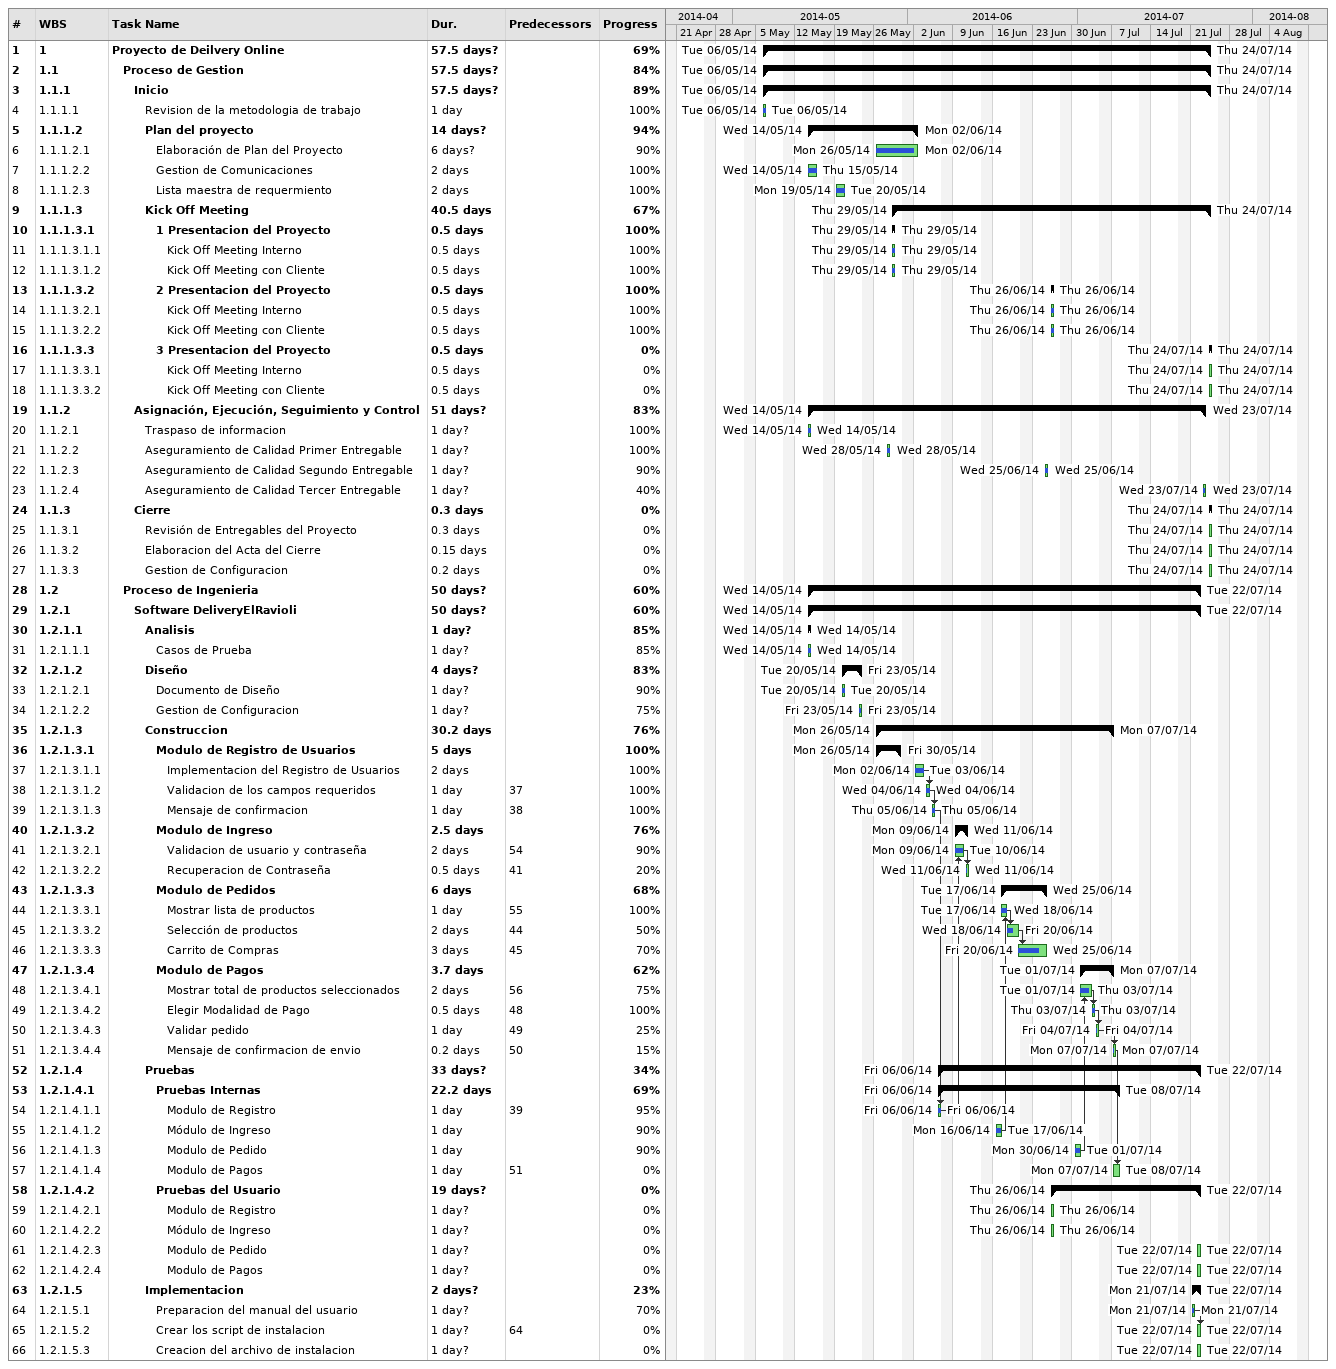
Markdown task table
| ID | WBS | Task | Duration | Start | Finish | Predecessors | % complete |
|---|---|---|---|---|---|---|---|
| 1 | 1 | **Proyecto de Deilvery Online** | 57.5d? | 2014-05-06 | 2014-07-24 |  | 69 |
| 2 | 1.1 | **Proceso de Gestion** | 57.5d? | 2014-05-06 | 2014-07-24 |  | 84 |
| 3 | 1.1.1 | **Inicio** | 57.5d? | 2014-05-06 | 2014-07-24 |  | 89 |
| 4 | 1.1.1.1 | Revision de la metodologia de trabajo | 1d | 2014-05-06 | 2014-05-06 |  | 100 |
| 5 | 1.1.1.2 | **Plan del proyecto** | 14d? | 2014-05-14 | 2014-06-02 |  | 94 |
| 6 | 1.1.1.2.1 | Elaboración de Plan del Proyecto | 6d? | 2014-05-26 | 2014-06-02 |  | 90 |
| 7 | 1.1.1.2.2 | Gestion de Comunicaciones | 2d | 2014-05-14 | 2014-05-15 |  | 100 |
| 8 | 1.1.1.2.3 | Lista maestra de requermiento | 2d | 2014-05-19 | 2014-05-20 |  | 100 |
| 9 | 1.1.1.3 | **Kick Off Meeting** | 40.5d | 2014-05-29 | 2014-07-24 |  | 67 |
| 10 | 1.1.1.3.1 | **1 Presentacion del Proyecto** | 0.5d | 2014-05-29 | 2014-05-29 |  | 100 |
| 11 | 1.1.1.3.1.1 | Kick Off Meeting Interno | 0.5d | 2014-05-29 | 2014-05-29 |  | 100 |
| 12 | 1.1.1.3.1.2 | Kick Off Meeting con Cliente | 0.5d | 2014-05-29 | 2014-05-29 |  | 100 |
| 13 | 1.1.1.3.2 | **2 Presentacion del Proyecto** | 0.5d | 2014-06-26 | 2014-06-26 |  | 100 |
| 14 | 1.1.1.3.2.1 | Kick Off Meeting Interno | 0.5d | 2014-06-26 | 2014-06-26 |  | 100 |
| 15 | 1.1.1.3.2.2 | Kick Off Meeting con Cliente | 0.5d | 2014-06-26 | 2014-06-26 |  | 100 |
| 16 | 1.1.1.3.3 | **3 Presentacion del Proyecto** | 0.5d | 2014-07-24 | 2014-07-24 |  | 0 |
| 17 | 1.1.1.3.3.1 | Kick Off Meeting Interno | 0.5d | 2014-07-24 | 2014-07-24 |  | 0 |
| 18 | 1.1.1.3.3.2 | Kick Off Meeting con Cliente | 0.5d | 2014-07-24 | 2014-07-24 |  | 0 |
| 19 | 1.1.2 | **Asignación, Ejecución, Seguimiento y Control** | 51d? | 2014-05-14 | 2014-07-23 |  | 83 |
| 20 | 1.1.2.1 | Traspaso de informacion | 1d? | 2014-05-14 | 2014-05-14 |  | 100 |
| 21 | 1.1.2.2 | Aseguramiento de Calidad Primer Entregable | 1d? | 2014-05-28 | 2014-05-28 |  | 100 |
| 22 | 1.1.2.3 | Aseguramiento de Calidad Segundo Entregable | 1d? | 2014-06-25 | 2014-06-25 |  | 90 |
| 23 | 1.1.2.4 | Aseguramiento de Calidad Tercer Entregable | 1d? | 2014-07-23 | 2014-07-23 |  | 40 |
| 24 | 1.1.3 | **Cierre** | 0.3d | 2014-07-24 | 2014-07-24 |  | 0 |
| 25 | 1.1.3.1 | Revisión de Entregables del Proyecto | 0.3d | 2014-07-24 | 2014-07-24 |  | 0 |
| 26 | 1.1.3.2 | Elaboracion del Acta del Cierre | 0.15d | 2014-07-24 | 2014-07-24 |  | 0 |
| 27 | 1.1.3.3 | Gestion de Configuracion | 0.2d | 2014-07-24 | 2014-07-24 |  | 0 |
| 28 | 1.2 | **Proceso de Ingenieria** | 50d? | 2014-05-14 | 2014-07-22 |  | 60 |
| 29 | 1.2.1 | **Software DeliveryElRavioli** | 50d? | 2014-05-14 | 2014-07-22 |  | 60 |
| 30 | 1.2.1.1 | **Analisis** | 1d? | 2014-05-14 | 2014-05-14 |  | 85 |
| 31 | 1.2.1.1.1 | Casos de Prueba | 1d? | 2014-05-14 | 2014-05-14 |  | 85 |
| 32 | 1.2.1.2 | **Diseño** | 4d? | 2014-05-20 | 2014-05-23 |  | 83 |
| 33 | 1.2.1.2.1 | Documento de Diseño | 1d? | 2014-05-20 | 2014-05-20 |  | 90 |
| 34 | 1.2.1.2.2 | Gestion de Configuracion | 1d? | 2014-05-23 | 2014-05-23 |  | 75 |
| 35 | 1.2.1.3 | **Construccion** | 30.2d | 2014-05-26 | 2014-07-07 |  | 76 |
| 36 | 1.2.1.3.1 | **Modulo de Registro de Usuarios** | 5d | 2014-05-26 | 2014-05-30 |  | 100 |
| 37 | 1.2.1.3.1.1 | Implementacion del Registro de Usuarios | 2d | 2014-06-02 | 2014-06-03 |  | 100 |
| 38 | 1.2.1.3.1.2 | Validacion de los campos requeridos | 1d | 2014-06-04 | 2014-06-04 | 37 | 100 |
| 39 | 1.2.1.3.1.3 | Mensaje de confirmacion | 1d | 2014-06-05 | 2014-06-05 | 38 | 100 |
| 40 | 1.2.1.3.2 | **Modulo de Ingreso** | 2.5d | 2014-06-09 | 2014-06-11 |  | 76 |
| 41 | 1.2.1.3.2.1 | Validacion de usuario y contraseña | 2d | 2014-06-09 | 2014-06-10 | 54 | 90 |
| 42 | 1.2.1.3.2.2 | Recuperacion de Contraseña | 0.5d | 2014-06-11 | 2014-06-11 | 41 | 20 |
| 43 | 1.2.1.3.3 | **Modulo de Pedidos** | 6d | 2014-06-17 | 2014-06-25 |  | 68 |
| 44 | 1.2.1.3.3.1 | Mostrar lista de productos | 1d | 2014-06-17 | 2014-06-18 | 55 | 100 |
| 45 | 1.2.1.3.3.2 | Selección de productos | 2d | 2014-06-18 | 2014-06-20 | 44 | 50 |
| 46 | 1.2.1.3.3.3 | Carrito de Compras | 3d | 2014-06-20 | 2014-06-25 | 45 | 70 |
| 47 | 1.2.1.3.4 | **Modulo de Pagos** | 3.7d | 2014-07-01 | 2014-07-07 |  | 62 |
| 48 | 1.2.1.3.4.1 | Mostrar total de productos seleccionados | 2d | 2014-07-01 | 2014-07-03 | 56 | 75 |
| 49 | 1.2.1.3.4.2 | Elegir Modalidad de Pago | 0.5d | 2014-07-03 | 2014-07-03 | 48 | 100 |
| 50 | 1.2.1.3.4.3 | Validar pedido | 1d | 2014-07-04 | 2014-07-04 | 49 | 25 |
| 51 | 1.2.1.3.4.4 | Mensaje de confirmacion de envio | 0.2d | 2014-07-07 | 2014-07-07 | 50 | 15 |
| 52 | 1.2.1.4 | **Pruebas** | 33d? | 2014-06-06 | 2014-07-22 |  | 34 |
| 53 | 1.2.1.4.1 | **Pruebas Internas** | 22.2d | 2014-06-06 | 2014-07-08 |  | 69 |
| 54 | 1.2.1.4.1.1 | Modulo de Registro | 1d | 2014-06-06 | 2014-06-06 | 39 | 95 |
| 55 | 1.2.1.4.1.2 | Módulo de Ingreso | 1d | 2014-06-16 | 2014-06-17 |  | 90 |
| 56 | 1.2.1.4.1.3 | Modulo de Pedido | 1d | 2014-06-30 | 2014-07-01 |  | 90 |
| 57 | 1.2.1.4.1.4 | Modulo de Pagos | 1d | 2014-07-07 | 2014-07-08 | 51 | 0 |
| 58 | 1.2.1.4.2 | **Pruebas del Usuario** | 19d? | 2014-06-26 | 2014-07-22 |  | 0 |
| 59 | 1.2.1.4.2.1 | Modulo de Registro | 1d? | 2014-06-26 | 2014-06-26 |  | 0 |
| 60 | 1.2.1.4.2.2 | Módulo de Ingreso | 1d? | 2014-06-26 | 2014-06-26 |  | 0 |
| 61 | 1.2.1.4.2.3 | Modulo de Pedido | 1d? | 2014-07-22 | 2014-07-22 |  | 0 |
| 62 | 1.2.1.4.2.4 | Modulo de Pagos | 1d? | 2014-07-22 | 2014-07-22 |  | 0 |
| 63 | 1.2.1.5 | **Implementacion** | 2d? | 2014-07-21 | 2014-07-22 |  | 23 |
| 64 | 1.2.1.5.1 | Preparacion del manual del usuario | 1d? | 2014-07-21 | 2014-07-21 |  | 70 |
| 65 | 1.2.1.5.2 | Crear los script de instalacion | 1d? | 2014-07-22 | 2014-07-22 | 64 | 0 |
| 66 | 1.2.1.5.3 | Creacion del archivo de instalacion | 1d? | 2014-07-22 | 2014-07-22 |  | 0 |
